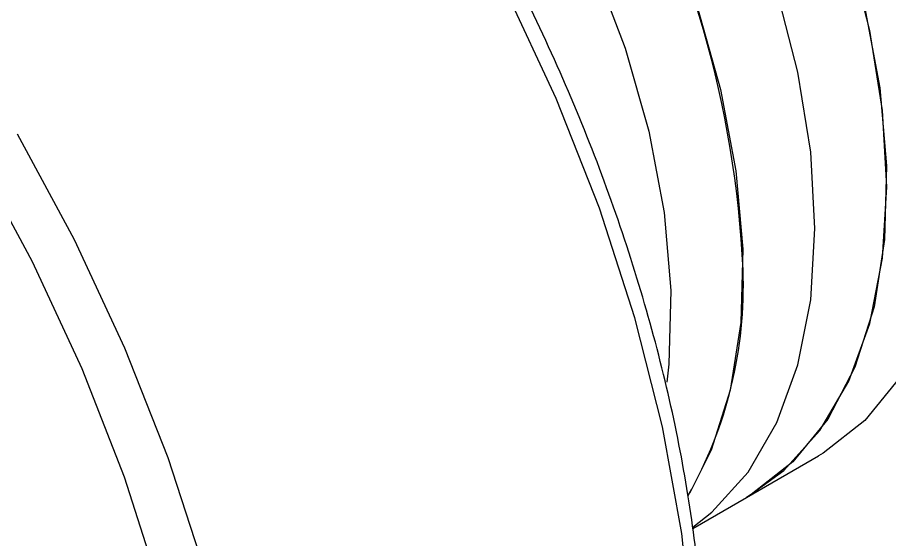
# Model space of a CAD drawing. Header units: millimetres. Extents: x 143 to 484, y 74 to 419.
# Drawn here: x 245.32 to 271.04, y 104.31 to 119.7 of the extents above; entities that cross this region are included whole.
import ezdxf

# ---------------------------------------------------------------- set-up
doc = ezdxf.new("R2010")
doc.units = ezdxf.units.MM

msp = doc.modelspace()

# ---------------------------------------------------------------- linework, layer by layer
at = {"color": 7, "linetype": 'Continuous', "lineweight": 25}
for p, q in [((266.819, 105.551), (268.94, 106.775)), ((265.239, 104.639), (266.819, 105.551))]:
    msp.add_line(p, q, dxfattribs=at)
at = {"color": 7, "linetype": 'Continuous', "lineweight": 25, "flags": 128}
for points in [[(270.962, 114.708), (270.836, 116.957), (270.459, 119.312), (269.84, 121.731), (268.988, 124.17), (267.919, 126.586), (266.651, 128.935), (265.209, 131.176), (263.616, 133.27), (261.903, 135.177), (260.098, 136.865), (258.235, 138.303), (256.347, 139.466), (254.468, 140.333), (252.63, 140.888), (250.867, 141.122), (249.21, 141.03), (248.865, 140.966)], [(259.661, 139.99), (261.553, 138.639), (263.396, 137.024), (265.16, 135.174), (266.81, 133.123), (268.318, 130.909), (269.655, 128.571), (270.798, 126.152), (271.726, 123.695), (272.423, 121.246), (272.874, 118.849), (273.073, 116.547), (273.016, 114.381), (272.703, 112.392), (272.141, 110.615), (271.34, 109.083), (270.313, 107.823), (269.08, 106.858), (268.94, 106.775)], [(268.841, 113.483), (268.714, 115.733), (268.338, 118.088), (267.718, 120.506), (266.866, 122.945), (265.797, 125.361), (264.53, 127.711), (263.087, 129.952), (261.495, 132.045), (259.781, 133.953), (257.977, 135.641), (256.114, 137.079), (254.226, 138.242), (252.346, 139.108), (250.509, 139.664), (249.677, 139.813)], [(268.841, 113.483), (268.714, 115.733), (268.338, 118.088), (267.718, 120.506), (266.866, 122.945), (265.797, 125.361), (264.53, 127.711), (263.087, 129.952), (261.495, 132.045), (259.781, 133.953), (257.977, 135.641), (256.114, 137.079), (254.226, 138.242), (252.346, 139.108), (250.509, 139.664), (249.677, 139.813)], [(257.54, 138.766), (259.431, 137.414), (261.275, 135.799), (263.038, 133.949), (264.689, 131.899), (266.196, 129.684), (267.534, 127.346), (268.677, 124.927), (269.605, 122.471), (270.301, 120.022), (270.753, 117.624), (270.952, 115.322), (270.895, 113.157), (270.582, 111.168), (270.02, 109.391), (269.218, 107.859), (268.192, 106.599), (266.959, 105.634), (266.819, 105.551)], [(253.297, 136.317), (255.189, 134.965), (257.033, 133.35), (258.796, 131.5), (260.446, 129.449), (261.954, 127.235), (263.291, 124.897), (264.434, 122.478), (265.363, 120.022), (266.059, 117.572), (266.51, 115.175), (266.709, 112.873), (266.652, 110.707), (266.339, 108.718), (265.777, 106.942), (265.149, 105.686)], [(251.176, 135.092), (253.067, 133.74), (254.911, 132.125), (256.674, 130.275), (258.325, 128.225), (259.832, 126.01), (261.17, 123.672), (262.313, 121.253), (263.241, 118.797), (263.937, 116.348), (264.389, 113.95), (264.588, 111.648), (264.531, 109.483), (264.475, 108.953)], [(262.063, 86.927), (263.054, 88.587), (263.982, 90.741), (264.67, 93.128), (265.11, 95.724), (265.298, 98.502), (265.232, 101.434), (264.913, 104.49), (264.344, 107.637), (263.531, 110.845), (262.482, 114.08), (261.209, 117.309), (259.723, 120.499), (258.041, 123.616)], [(245.313, 116.269), (246.995, 113.151), (248.481, 109.961), (249.754, 106.733), (250.803, 103.498), (251.616, 100.29), (252.185, 97.142), (252.504, 94.086), (252.57, 91.154), (252.382, 88.376), (251.942, 85.78), (251.254, 83.393), (250.326, 81.239), (249.25, 79.457)], [(244.568, 76.554), (246.177, 77.799), (247.583, 79.339), (248.772, 81.159), (249.732, 83.24), (250.452, 85.559), (250.925, 88.091), (251.146, 90.811), (251.112, 93.689), (250.823, 96.694), (250.284, 99.795), (249.499, 102.959), (248.476, 106.153), (247.227, 109.341), (245.766, 112.492), (244.106, 115.571)], [(266.819, 105.551), (267.919, 106.344), (268.988, 107.525), (269.84, 108.98), (270.459, 110.683), (270.836, 112.604), (270.962, 114.708)], [(265.242, 104.677), (265.797, 105.119), (266.866, 106.3), (267.718, 107.756), (268.338, 109.459), (268.714, 111.379), (268.841, 113.483)], [(265.242, 104.677), (265.797, 105.119), (266.866, 106.3), (267.718, 107.756), (268.338, 109.459), (268.714, 111.379), (268.841, 113.483)]]:
    msp.add_lwpolyline(points, dxfattribs=at)
at = {"color": 7, "linetype": 'Continuous', "lineweight": 25}
for centre, radius, start, end in [((235.846, 110.807), 30.908, 2.6916, 55.6231), ((254.206, 111.78), 12.522, 330.4769, 2.1901)]:
    msp.add_arc(centre, radius, start, end, dxfattribs=at)
msp.add_open_spline([(262.255, 87.143), (262.36, 87.279), (262.884, 87.966), (263.628, 89.435), (264.471, 91.54), (265.08, 93.865), (265.47, 96.364), (265.631, 99.021), (265.564, 101.808), (265.269, 104.699), (264.751, 107.668), (264.014, 110.687), (263.067, 113.73), (261.918, 116.77), (260.577, 119.78), (259.374, 122.128), (258.616, 123.459), (258.407, 123.827)], degree=3, knots=[0, 0, 0, 0, 0.0179, 0.090159, 0.16291, 0.23608, 0.30954, 0.383163, 0.456853, 0.530539, 0.604191, 0.677801, 0.751369, 0.824902, 0.898407, 0.971896, 1, 1, 1, 1], dxfattribs=at)

doc.saveas('drawing.dxf')
